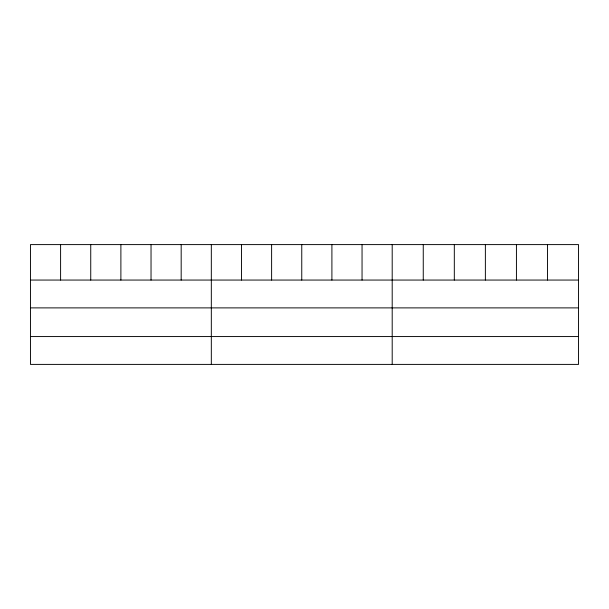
<?xml version="1.0" encoding="UTF-8"?>
<svg xmlns="http://www.w3.org/2000/svg" width="609" height="609" viewBox="0 0 609 609"><rect width="100%" height="100%" fill="white"/><g stroke="black" fill="none" stroke-linecap="round" stroke-linejoin="round"><path stroke-width="0.91" d="M578.55 307.888L578.55 244.605L30.45 244.605L30.45 364.395L578.55 364.395L578.55 307.888L30.45 307.888M30.45 280.056L578.55 280.056M30.45 336.564L578.55 336.564M547.491 244.605L547.491 280.056M516.432 244.605L516.432 280.056M485.373 244.605L485.373 280.056M454.314 244.605L454.314 280.056M423.255 244.605L423.255 280.056M392.196 244.605L392.196 364.395M362.05 244.605L362.05 280.056M331.905 244.605L331.905 280.056M301.76 244.605L301.76 280.056M271.614 244.605L271.614 280.056M241.468 244.605L241.468 280.056M211.323 244.605L211.323 364.395M181.178 244.605L181.178 280.056M151.032 244.605L151.032 280.056M120.887 244.605L120.887 280.056M90.741 244.605L90.741 280.056M60.595 244.605L60.595 280.056"/></g></svg>
